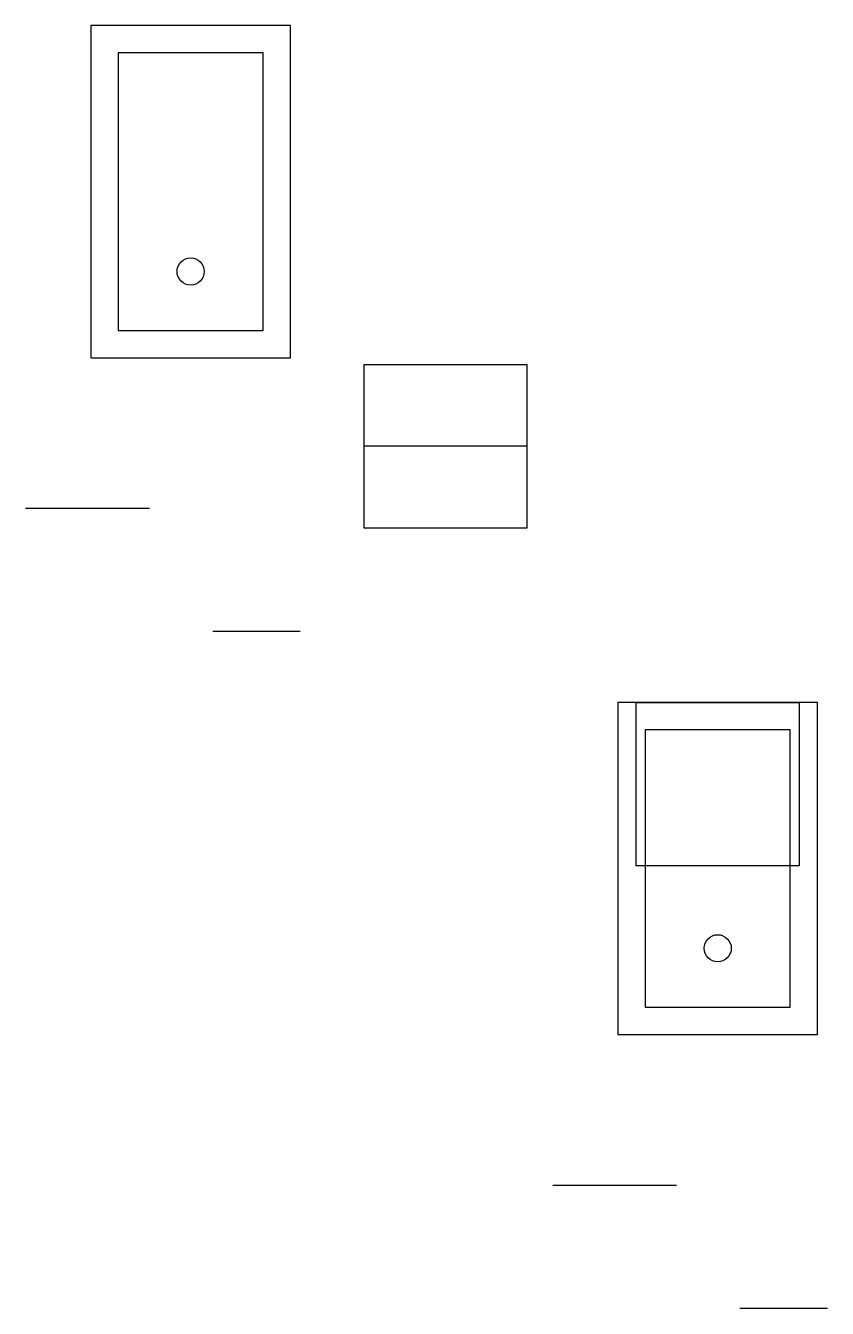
# Model space of a CAD drawing. Header units: millimetres. Extents: x 243.8 to 288, y 219.7 to 290.4.
import ezdxf

# ---------------------------------------------------------------- set-up
doc = ezdxf.new("R2010")
doc.units = ezdxf.units.MM

msp = doc.modelspace()

# ---------------------------------------------------------------- linework, layer by layer
for p, q in [((252.933, 272.072, 7), (252.933, 272.072)), ((252.933, 272.072, 6.3), (252.933, 272.072, 0.7)), ((271.48, 267.187, 3.5), (262.48, 267.187, 3.5)), ((250.663, 263.756, 3.5), (243.835, 263.756, 3.5)), ((258.98, 256.979, 2), (254.155, 256.979, 2)), ((281.992, 253.069, 7), (281.992, 253.069)), ((281.992, 234.769, 7), (281.992, 234.769)), ((281.992, 234.769, 6.3), (281.992, 234.769, 0.7)), ((279.722, 226.453, 3.5), (272.894, 226.453, 3.5)), ((288.039, 219.676, 2), (283.214, 219.676, 2))]:
    msp.add_line(p, q)
at = {"extrusion": (0, 1, 0)}
msp.add_line((281.992, 253.069, 6.3), (281.992, 253.069, 0.7), dxfattribs=at)
for points in [[(247.433, 272.072), (258.433, 272.072), (258.433, 290.372), (247.433, 290.372)], [(248.933, 273.572), (256.933, 273.572), (256.933, 288.872), (248.933, 288.872)], [(271.48, 271.687), (262.48, 271.687), (262.48, 262.687), (271.48, 262.687)], [(276.492, 234.769), (287.492, 234.769), (287.492, 253.069), (276.492, 253.069)], [(277.992, 236.269), (285.992, 236.269), (285.992, 251.569), (277.992, 251.569)]]:
    msp.add_lwpolyline(points, close=True)
at = {"extrusion": (0, -1.22465e-16, -1)}
msp.add_lwpolyline([(-286.492, 244.069), (-277.492, 244.069), (-277.492, 253.069), (-286.492, 253.069)], close=True, dxfattribs=at)
for centre in [(252.933, 276.822), (281.992, 239.519)]:
    msp.add_circle(centre, 0.75)

doc.saveas('drawing.dxf')
